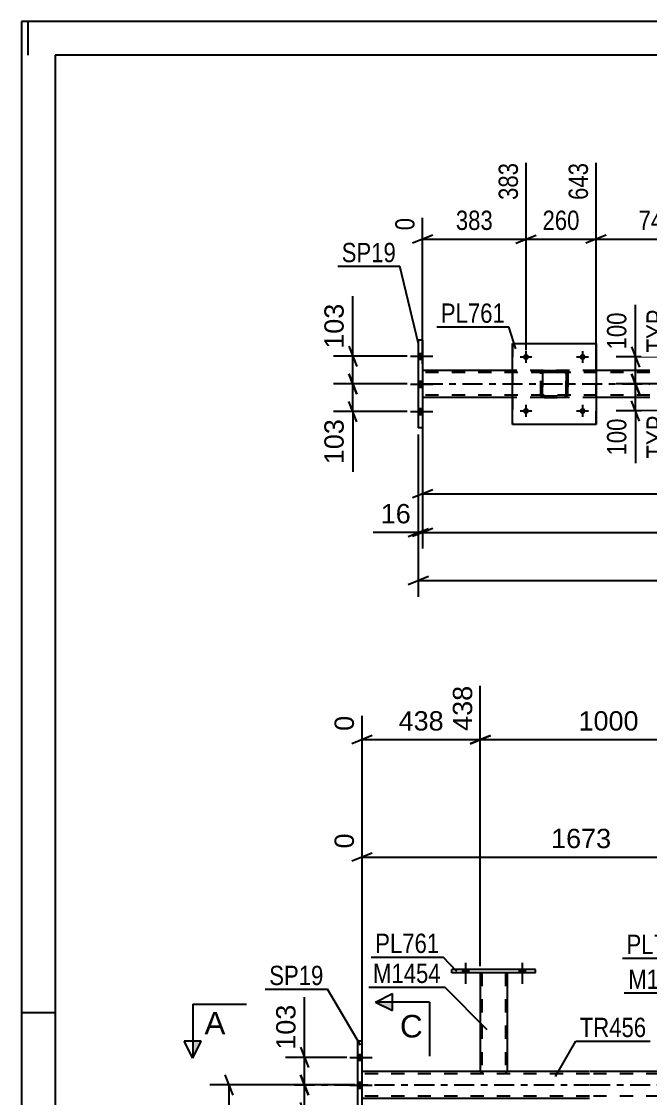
# Model space of a CAD drawing. Header units: millimetres. Extents: x 0 to 841, y 0 to 594.
# Drawn here: x 0 to 93.3, y 434.3 to 594 of the extents above; entities that cross this region are included whole.
import ezdxf

# ---------------------------------------------------------------- set-up
doc = ezdxf.new("R2010")
doc.units = ezdxf.units.MM
doc.linetypes.add('DXK_LINE_DOT2', pattern=[3.9198, 1.9599, -1.9599])
doc.linetypes.add('DXK_LINE_DOT3', pattern=[5.9187, 2.979, -0.9799, 0.9799, -0.9799])
doc.styles.add('Arial', font='ARIAL.TTF', dxfattribs={"height": 0.2})
doc.styles.add('Arial Narrow', font='ARIALN.TTF', dxfattribs={"height": 0.2})

# ---------------------------------------------------------------- blocks, each defined once
blk = doc.blocks.new('Unknown-318892572-1113')
at = {"color": 5, "linetype": 'Continuous'}
for p, q in [((841, 594), (0, 594)), ((0, 594), (0, 0)), ((1, 589), (1, 594)), ((836, 589), (5, 589)), ((5, 589), (5, 5)), ((5, 447), (0, 447))]:
    blk.add_line(p, q, dxfattribs=at)
blk = doc.blocks.new('Part-318892572-4693 - 4655')
at = {"color": 2, "linetype": 'Continuous'}
for p, q in [((49.87, 429.78), (49.87, 442.78)), ((50.51, 442.78), (49.87, 442.78)), ((50.51, 429.78), (50.51, 442.78)), ((49.87, 429.78), (50.51, 429.78))]:
    blk.add_line(p, q, dxfattribs=at)
blk = doc.blocks.new('Bolt-318892572-4871 - 4655')
at = {"linetype": 'Continuous'}
for points in [[(50.51, 439.94), (50.51, 440.82), (49.87, 440.82), (49.87, 439.94)], [(50.51, 439.94), (50.51, 440.82), (49.87, 440.82), (49.87, 439.94)], [(50.51, 439.94), (50.51, 440.82), (49.87, 440.82), (49.87, 439.94)], [(50.51, 435.82), (50.51, 436.7), (49.87, 436.7), (49.87, 435.82)], [(50.51, 435.82), (50.51, 436.7), (49.87, 436.7), (49.87, 435.82)], [(50.51, 431.74), (50.51, 432.62), (49.87, 432.62), (49.87, 431.74)], [(50.51, 431.74), (50.51, 432.62), (49.87, 432.62), (49.87, 431.74)], [(50.51, 431.74), (50.51, 432.62), (49.87, 432.62), (49.87, 431.74)]]:
    blk.add_hatch(color=1, dxfattribs=at).paths.add_polyline_path(points)
at = {"color": 1, "linetype": 'Continuous'}
for p, q in [((49.87, 440.82), (50.51, 440.82)), ((49.87, 440.82), (50.51, 440.82)), ((49.87, 440.82), (50.51, 440.82)), ((48.71, 440.38), (52.03, 440.38)), ((48.71, 440.38), (52.03, 440.38)), ((48.71, 440.38), (52.03, 440.38)), ((49.87, 439.94), (50.51, 439.94)), ((49.87, 439.94), (50.51, 439.94)), ((49.87, 439.94), (50.51, 439.94)), ((48.71, 436.26), (52.03, 436.26)), ((48.71, 436.26), (52.03, 436.26)), ((49.87, 436.7), (50.51, 436.7)), ((49.87, 436.7), (50.51, 436.7)), ((49.87, 435.82), (50.51, 435.82)), ((49.87, 435.82), (50.51, 435.82)), ((48.71, 432.18), (52.03, 432.18)), ((48.71, 432.18), (52.03, 432.18)), ((48.71, 432.18), (52.03, 432.18)), ((49.87, 432.62), (50.51, 432.62)), ((49.87, 432.62), (50.51, 432.62)), ((49.87, 432.62), (50.51, 432.62)), ((49.87, 431.74), (50.51, 431.74)), ((49.87, 431.74), (50.51, 431.74)), ((49.87, 431.74), (50.51, 431.74))]:
    blk.add_line(p, q, dxfattribs=at)
blk = doc.blocks.new('Part-318892572-5019 - 4655')
at = {"color": 2, "linetype": 'Continuous'}
for p, q in [((68.05, 452.92), (68.04, 438.28)), ((72.05, 452.92), (72.04, 438.28)), ((68.08, 438.28), (68.04, 438.28)), ((68.18, 438.28), (68.08, 438.28)), ((68.34, 438.28), (68.18, 438.28)), ((71.74, 438.28), (68.34, 438.28)), ((71.9, 438.28), (71.74, 438.28)), ((72, 438.28), (71.9, 438.28)), ((72.04, 438.28), (72, 438.28))]:
    blk.add_line(p, q, dxfattribs=at)
at = {"color": 7, "linetype": 'DXK_LINE_DOT2'}
for p, q in [((68.05, 452.92), (68.05, 452.92)), ((68.05, 452.92), (68.05, 452.92)), ((68.05, 452.92), (68.05, 452.92)), ((68.08, 452.92), (68.05, 452.92)), ((68.05, 452.92), (68.08, 452.92)), ((68.19, 452.92), (68.08, 452.92)), ((68.08, 452.92), (68.19, 452.92)), ((68.34, 452.92), (68.19, 452.92)), ((68.19, 452.92), (68.34, 452.92)), ((68.29, 452.92), (68.28, 438.28)), ((68.29, 452.92), (68.29, 452.92)), ((68.3, 452.92), (68.29, 452.92)), ((68.29, 452.92), (68.3, 452.92)), ((68.36, 452.92), (68.3, 452.92)), ((68.3, 452.92), (68.36, 452.92)), ((71.75, 452.92), (68.34, 452.92)), ((71.75, 452.92), (68.34, 452.92)), ((71.66, 452.92), (68.36, 452.92)), ((68.36, 452.92), (68.43, 452.92)), ((71.74, 452.92), (68.43, 452.92)), ((71.74, 452.92), (71.66, 452.92)), ((71.79, 452.92), (71.74, 452.92)), ((71.74, 452.92), (71.79, 452.92)), ((71.75, 452.92), (71.91, 452.92)), ((71.91, 452.92), (71.75, 452.92)), ((71.81, 452.92), (71.79, 452.92)), ((71.79, 452.92), (71.81, 452.92)), ((71.81, 452.92), (71.8, 438.28)), ((71.81, 452.92), (71.81, 452.92)), ((71.91, 452.92), (72.01, 452.92)), ((72.01, 452.92), (71.91, 452.92)), ((72.01, 452.92), (72.05, 452.92)), ((72.05, 452.92), (72.01, 452.92)), ((72.05, 452.92), (72.05, 452.92)), ((72.05, 452.92), (72.05, 452.92)), ((72.05, 452.92), (72.05, 452.92)), ((68.04, 438.28), (68.08, 438.28)), ((68.08, 438.28), (68.18, 438.28)), ((68.18, 438.28), (68.34, 438.28)), ((68.3, 438.28), (68.28, 438.28)), ((68.28, 438.28), (68.3, 438.28)), ((68.35, 438.28), (68.3, 438.28)), ((68.3, 438.28), (68.34, 438.28)), ((71.74, 438.28), (68.34, 438.28)), ((68.34, 438.28), (68.35, 438.28)), ((71.65, 438.28), (68.35, 438.28)), ((68.35, 438.28), (68.43, 438.28)), ((71.73, 438.28), (68.43, 438.28)), ((71.73, 438.28), (71.65, 438.28)), ((71.78, 438.28), (71.73, 438.28)), ((71.73, 438.28), (71.78, 438.28)), ((71.74, 438.28), (71.9, 438.28)), ((71.8, 438.28), (71.78, 438.28)), ((71.78, 438.28), (71.8, 438.28)), ((71.9, 438.28), (72, 438.28)), ((72, 438.28), (72.04, 438.28))]:
    blk.add_line(p, q, dxfattribs=at)
blk = doc.blocks.new('Part-318892572-5024 - 4655')
at = {"color": 2, "linetype": 'Continuous'}
for p, q in [((63.85, 452.92), (63.85, 453.4)), ((76.25, 453.4), (63.85, 453.4)), ((76.25, 452.92), (63.85, 452.92)), ((76.25, 452.92), (76.25, 453.4))]:
    blk.add_line(p, q, dxfattribs=at)
blk = doc.blocks.new('Part-318892572-5029 - 4655')
at = {"color": 2, "linetype": 'Continuous'}
for p, q in [((68.04, 438.28), (50.51, 438.28)), ((84.25, 438.28), (72.04, 438.28)), ((106.1, 438.28), (84.35, 438.28)), ((84.25, 434.28), (50.51, 434.28))]:
    blk.add_line(p, q, dxfattribs=at)
at = {"color": 7, "linetype": 'DXK_LINE_DOT2'}
for p, q in [((50.51, 434.28), (50.51, 438.28)), ((84.25, 437.96), (50.51, 437.96)), ((72.04, 438.28), (68.04, 438.28)), ((768.84, 437.96), (84.35, 437.96)), ((84.25, 434.6), (50.51, 434.6)), ((768.84, 434.6), (84.35, 434.6))]:
    blk.add_line(p, q, dxfattribs=at)
at = {"color": 7, "linetype": 'DXK_LINE_DOT3'}
for p, q in [((40.51, 436.28), (84.25, 436.28)), ((84.35, 436.28), (778.64, 436.28))]:
    blk.add_line(p, q, dxfattribs=at)
blk = doc.blocks.new('Bolt-318892572-5100 - 4655')
at = {"linetype": 'Continuous'}
for points in [[(65.41, 452.92), (66.29, 452.92), (66.29, 453.4), (65.41, 453.4)], [(73.81, 452.92), (74.69, 452.92), (74.69, 453.4), (73.81, 453.4)]]:
    blk.add_hatch(color=1, dxfattribs=at).paths.add_polyline_path(points)
at = {"color": 1, "linetype": 'Continuous'}
for p, q in [((65.85, 454.4), (65.85, 451.28)), ((74.25, 454.4), (74.25, 451.28)), ((65.41, 453.4), (65.41, 452.92)), ((66.29, 453.4), (66.29, 452.92)), ((73.81, 453.4), (73.81, 452.92)), ((74.69, 453.4), (74.69, 452.92))]:
    blk.add_line(p, q, dxfattribs=at)
blk = doc.blocks.new('Bolt-318892572-5129 - 4655')
at = {"linetype": 'Continuous'}
for points in [[(65.41, 452.92), (66.29, 452.92), (66.29, 453.4), (65.41, 453.4)], [(73.81, 452.92), (74.69, 452.92), (74.69, 453.4), (73.81, 453.4)]]:
    blk.add_hatch(color=1, dxfattribs=at).paths.add_polyline_path(points)
at = {"color": 1, "linetype": 'Continuous'}
for p, q in [((65.85, 454.4), (65.85, 451.28)), ((74.25, 454.4), (74.25, 451.28)), ((65.41, 453.4), (65.41, 452.92)), ((66.29, 453.4), (66.29, 452.92)), ((73.81, 453.4), (73.81, 452.92)), ((74.69, 453.4), (74.69, 452.92))]:
    blk.add_line(p, q, dxfattribs=at)
blk = doc.blocks.new('Part-318892572-6570 - 6435')
at = {"color": 2, "linetype": 'Continuous'}
for p, q in [((59.5, 546.75), (58.86, 546.75)), ((58.86, 546.75), (58.86, 533.75)), ((59.5, 546.75), (59.5, 533.75)), ((59.5, 533.75), (58.86, 533.75))]:
    blk.add_line(p, q, dxfattribs=at)
blk = doc.blocks.new('Bolt-318892572-6442 - 6435')
at = {"linetype": 'Continuous'}
for points in [[(74.39, 544.25), (74.4, 544.34), (74.43, 544.43), (74.48, 544.51), (74.54, 544.58), (74.61, 544.63), (74.7, 544.67), (74.79, 544.69), (74.88, 544.69), (74.97, 544.67), (75.05, 544.63), (75.13, 544.58), (75.19, 544.51), (75.23, 544.43), (75.26, 544.34), (75.27, 544.25), (75.26, 544.16), (75.23, 544.07), (75.19, 543.99), (75.13, 543.92), (75.05, 543.87), (74.97, 543.83), (74.88, 543.81), (74.79, 543.81), (74.7, 543.83), (74.61, 543.87), (74.54, 543.92), (74.48, 543.99), (74.43, 544.07), (74.4, 544.16)], [(82.79, 544.25), (82.8, 544.34), (82.83, 544.43), (82.88, 544.51), (82.94, 544.58), (83.01, 544.63), (83.1, 544.67), (83.19, 544.69), (83.28, 544.69), (83.37, 544.67), (83.45, 544.63), (83.53, 544.58), (83.59, 544.51), (83.63, 544.43), (83.66, 544.34), (83.67, 544.25), (83.66, 544.16), (83.63, 544.07), (83.59, 543.99), (83.53, 543.92), (83.45, 543.87), (83.37, 543.83), (83.28, 543.81), (83.19, 543.81), (83.1, 543.83), (83.01, 543.87), (82.94, 543.92), (82.88, 543.99), (82.83, 544.07), (82.8, 544.16)]]:
    blk.add_hatch(color=1, dxfattribs=at).paths.add_polyline_path(points)
at = {"color": 1, "linetype": 'Continuous'}
for p, q in [((74.83, 545.13), (74.83, 543.37)), ((83.23, 545.13), (83.23, 543.37)), ((73.95, 544.25), (75.71, 544.25)), ((82.35, 544.25), (84.11, 544.25))]:
    blk.add_line(p, q, dxfattribs=at)
blk = doc.blocks.new('Part-318892572-6510 - 6435')
at = {"color": 7, "linetype": 'DXK_LINE_DOT2'}
for p, q in [((77.03, 541.77), (77.06, 541.95)), ((77.07, 541.95), (77.03, 541.77)), ((77.03, 538.73), (77.03, 541.77)), ((77.03, 541.77), (77.03, 541.77)), ((77.03, 538.73), (77.03, 541.77)), ((77.27, 541.77), (77.29, 541.86)), ((77.29, 541.86), (77.27, 541.77)), ((77.27, 538.73), (77.27, 541.77)), ((77.27, 541.77), (77.27, 541.77)), ((77.27, 541.77), (77.27, 538.73)), ((77.29, 541.86), (77.34, 541.94)), ((77.34, 541.94), (77.29, 541.86)), ((77.32, 542.21), (77.51, 542.25)), ((77.51, 542.25), (77.33, 542.21)), ((77.34, 541.94), (77.42, 541.99)), ((77.42, 541.99), (77.34, 541.94)), ((77.42, 541.99), (77.51, 542.01)), ((77.51, 542.01), (77.42, 541.99)), ((77.51, 542.25), (80.55, 542.25)), ((77.51, 542.25), (77.51, 542.25)), ((77.51, 542.25), (80.55, 542.25)), ((77.51, 542.01), (80.55, 542.01)), ((77.51, 542.01), (77.51, 542.01)), ((80.55, 542.01), (77.51, 542.01)), ((80.55, 542.25), (80.55, 542.25)), ((80.55, 542.25), (80.73, 542.21)), ((80.74, 542.21), (80.55, 542.25)), ((80.55, 542.01), (80.55, 542.01)), ((80.55, 542.01), (80.64, 541.99)), ((80.64, 541.99), (80.55, 542.01)), ((80.64, 541.99), (80.64, 541.99)), ((80.64, 541.99), (80.72, 541.94)), ((80.72, 541.94), (80.64, 541.99)), ((80.72, 541.94), (80.77, 541.86)), ((80.77, 541.86), (80.72, 541.94)), ((80.77, 541.86), (80.79, 541.77)), ((80.79, 541.77), (80.77, 541.86)), ((80.79, 538.73), (80.79, 541.77)), ((80.79, 541.77), (80.79, 541.77)), ((80.79, 541.77), (80.79, 538.73)), ((80.99, 541.95), (81.03, 541.77)), ((81.03, 541.77), (81, 541.95)), ((81.03, 538.73), (81.03, 541.77)), ((81.03, 541.77), (81.03, 541.77)), ((81.03, 541.77), (81.03, 538.73)), ((77.03, 538.73), (77.03, 538.73)), ((77.06, 538.55), (77.03, 538.73)), ((77.03, 538.73), (77.07, 538.55)), ((77.27, 538.73), (77.27, 538.73)), ((77.29, 538.64), (77.27, 538.73)), ((77.27, 538.73), (77.29, 538.64)), ((77.34, 538.56), (77.29, 538.64)), ((77.29, 538.64), (77.34, 538.56)), ((77.32, 538.29), (77.33, 538.29)), ((77.51, 538.25), (77.32, 538.29)), ((77.33, 538.29), (77.51, 538.25)), ((77.42, 538.51), (77.34, 538.56)), ((77.34, 538.56), (77.42, 538.51)), ((77.51, 538.49), (77.42, 538.51)), ((77.42, 538.51), (77.51, 538.49)), ((77.51, 538.49), (80.55, 538.49)), ((77.51, 538.49), (77.51, 538.49)), ((77.51, 538.49), (80.55, 538.49)), ((77.51, 538.25), (80.55, 538.25)), ((77.51, 538.25), (77.51, 538.25)), ((77.51, 538.25), (80.55, 538.25)), ((80.64, 538.51), (80.55, 538.49)), ((80.55, 538.49), (80.64, 538.51)), ((80.55, 538.49), (80.55, 538.49)), ((80.73, 538.29), (80.55, 538.25)), ((80.55, 538.25), (80.74, 538.29)), ((80.55, 538.25), (80.55, 538.25)), ((80.72, 538.56), (80.64, 538.51)), ((80.64, 538.51), (80.72, 538.56)), ((80.77, 538.64), (80.72, 538.56)), ((80.72, 538.56), (80.77, 538.64)), ((80.79, 538.73), (80.77, 538.64)), ((80.77, 538.64), (80.79, 538.73)), ((80.79, 538.73), (80.79, 538.73)), ((81.03, 538.73), (80.99, 538.55)), ((81, 538.55), (81.03, 538.73)), ((81.03, 538.73), (81.03, 538.73))]:
    blk.add_line(p, q, dxfattribs=at)
at = {"color": 7, "linetype": 'DXK_LINE_DOT3'}
blk.add_line((79.04, 540.25), (79.02, 540.25), dxfattribs=at)
at = {"color": 7, "linetype": 'DXK_LINE_DOT2'}
for centre, start, end in [((77.51, 541.77), 112.5, 157.5), ((77.51, 541.77), 112.5, 157.5), ((80.55, 541.77), 22.5, 67.5), ((80.55, 541.77), 22.5, 67.5), ((77.51, 538.73), 202.5, 247.5), ((77.51, 538.73), 202.5, 247.5), ((80.55, 538.73), 292.5, 337.5), ((80.55, 538.73), 292.5, 337.5)]:
    blk.add_arc(centre, 0.48, start, end, dxfattribs=at)
blk = doc.blocks.new('Bolt-318892572-6516 - 6435')
at = {"linetype": 'Continuous'}
for points in [[(58.86, 544.79), (58.86, 543.91), (59.5, 543.91), (59.5, 544.79)], [(58.86, 544.79), (58.86, 543.91), (59.5, 543.91), (59.5, 544.79)], [(58.86, 544.79), (58.86, 543.91), (59.5, 543.91), (59.5, 544.79)], [(58.86, 540.67), (58.86, 539.79), (59.5, 539.79), (59.5, 540.67)], [(58.86, 540.67), (58.86, 539.79), (59.5, 539.79), (59.5, 540.67)], [(58.86, 536.59), (58.86, 535.71), (59.5, 535.71), (59.5, 536.59)], [(58.86, 536.59), (58.86, 535.71), (59.5, 535.71), (59.5, 536.59)], [(58.86, 536.59), (58.86, 535.71), (59.5, 535.71), (59.5, 536.59)]]:
    blk.add_hatch(color=1, dxfattribs=at).paths.add_polyline_path(points)
at = {"color": 1, "linetype": 'Continuous'}
for p, q in [((58.86, 544.79), (59.5, 544.79)), ((58.86, 544.79), (59.5, 544.79)), ((58.86, 544.79), (59.5, 544.79)), ((57.7, 544.35), (61.02, 544.35)), ((57.7, 544.35), (61.02, 544.35)), ((57.7, 544.35), (61.02, 544.35)), ((58.86, 543.91), (59.5, 543.91)), ((58.86, 543.91), (59.5, 543.91)), ((58.86, 543.91), (59.5, 543.91)), ((57.7, 540.23), (61.02, 540.23)), ((57.7, 540.23), (61.02, 540.23)), ((58.86, 540.67), (59.5, 540.67)), ((58.86, 540.67), (59.5, 540.67)), ((58.86, 539.79), (59.5, 539.79)), ((58.86, 539.79), (59.5, 539.79)), ((57.7, 536.15), (61.02, 536.15)), ((57.7, 536.15), (61.02, 536.15)), ((57.7, 536.15), (61.02, 536.15)), ((58.86, 536.59), (59.5, 536.59)), ((58.86, 536.59), (59.5, 536.59)), ((58.86, 536.59), (59.5, 536.59)), ((58.86, 535.71), (59.5, 535.71)), ((58.86, 535.71), (59.5, 535.71)), ((58.86, 535.71), (59.5, 535.71))]:
    blk.add_line(p, q, dxfattribs=at)
blk = doc.blocks.new('Bolt-318892572-6454 - 6435')
at = {"linetype": 'Continuous'}
for points in [[(74.39, 536.25), (74.4, 536.34), (74.43, 536.43), (74.48, 536.51), (74.54, 536.58), (74.61, 536.63), (74.7, 536.67), (74.79, 536.69), (74.88, 536.69), (74.97, 536.67), (75.05, 536.63), (75.13, 536.58), (75.19, 536.51), (75.23, 536.43), (75.26, 536.34), (75.27, 536.25), (75.26, 536.16), (75.23, 536.07), (75.19, 535.99), (75.13, 535.92), (75.05, 535.87), (74.97, 535.83), (74.88, 535.81), (74.79, 535.81), (74.7, 535.83), (74.61, 535.87), (74.54, 535.92), (74.48, 535.99), (74.43, 536.07), (74.4, 536.16)], [(82.79, 536.25), (82.8, 536.34), (82.83, 536.43), (82.88, 536.51), (82.94, 536.58), (83.01, 536.63), (83.1, 536.67), (83.19, 536.69), (83.28, 536.69), (83.37, 536.67), (83.45, 536.63), (83.53, 536.58), (83.59, 536.51), (83.63, 536.43), (83.66, 536.34), (83.67, 536.25), (83.66, 536.16), (83.63, 536.07), (83.59, 535.99), (83.53, 535.92), (83.45, 535.87), (83.37, 535.83), (83.28, 535.81), (83.19, 535.81), (83.1, 535.83), (83.01, 535.87), (82.94, 535.92), (82.88, 535.99), (82.83, 536.07), (82.8, 536.16)]]:
    blk.add_hatch(color=1, dxfattribs=at).paths.add_polyline_path(points)
at = {"color": 1, "linetype": 'Continuous'}
for p, q in [((74.83, 537.13), (74.83, 535.37)), ((83.23, 537.13), (83.23, 535.37)), ((73.95, 536.25), (75.71, 536.25)), ((82.35, 536.25), (84.11, 536.25))]:
    blk.add_line(p, q, dxfattribs=at)
blk = doc.blocks.new('Part-318892572-6492 - 6435')
at = {"color": 2, "linetype": 'Continuous'}
for p, q in [((72.83, 542.25), (59.5, 542.25)), ((93.23, 542.25), (85.23, 542.25)), ((72.83, 538.25), (59.5, 538.25)), ((93.23, 538.25), (85.23, 538.25))]:
    blk.add_line(p, q, dxfattribs=at)
at = {"color": 7, "linetype": 'DXK_LINE_DOT2'}
for p, q in [((59.5, 542.25), (59.5, 538.25)), ((93.23, 541.93), (59.5, 541.93)), ((85.23, 542.25), (72.83, 542.25)), ((93.23, 538.57), (59.5, 538.57)), ((85.23, 538.25), (72.83, 538.25))]:
    blk.add_line(p, q, dxfattribs=at)
at = {"color": 7, "linetype": 'DXK_LINE_DOT3'}
blk.add_line((59.5, 540.25), (93.23, 540.25), dxfattribs=at)
blk = doc.blocks.new('Part-318892572-6497 - 6435')
at = {"color": 2, "linetype": 'Continuous'}
for p, q in [((72.83, 534.25), (72.83, 546.25)), ((72.83, 546.25), (72.83, 546.25)), ((72.83, 546.25), (85.23, 546.25)), ((85.23, 546.25), (85.23, 534.25)), ((72.83, 534.25), (72.83, 534.25)), ((85.23, 534.25), (72.83, 534.25))]:
    blk.add_line(p, q, dxfattribs=at)
at = {"color": 7, "linetype": 'DXK_LINE_DOT2'}
for p, q in [((72.83, 546.25), (72.83, 534.25)), ((72.83, 546.25), (72.83, 546.25)), ((85.23, 534.25), (85.23, 546.25)), ((72.83, 534.25), (72.83, 534.25))]:
    blk.add_line(p, q, dxfattribs=at)
blk = doc.blocks.new('StraightDimension-318892572-6076 - 4655')
at = {"color": 7, "linetype": 'Continuous'}
for p, q in [((31.4, 434.78), (30.2, 437.78)), ((49.51, 436.28), (27.95, 436.28)), ((30.8, 310.42), (30.8, 436.28)), ((30.2, 311.92), (31.4, 308.92)), ((92.51, 310.42), (27.95, 310.42))]:
    blk.add_line(p, q, dxfattribs=at)
at = {"color": 0}
blk.add_wipeout([(30.05, 378.4), (25.85, 378.4), (25.85, 368.31), (30.05, 368.31)], dxfattribs=at)
at = {"color": 3, "style": 'Arial'}
blk.add_text('3147', height=2.865, rotation=90.0002, dxfattribs=at).set_placement((29.45, 368.91))
blk = doc.blocks.new('StraightDimension-318892572-5683 - 4655')
at = {"color": 7, "linetype": 'Continuous'}
for p, q in [((41.39, 441.88), (42.59, 438.88)), ((48.28, 440.38), (39.14, 440.38)), ((41.99, 436.28), (41.99, 440.38)), ((42.59, 434.78), (41.39, 437.78)), ((48.87, 436.28), (39.14, 436.28))]:
    blk.add_line(p, q, dxfattribs=at)
at = {"color": 0}
blk.add_wipeout([(41.24, 448.78), (37.04, 448.78), (37.04, 440.91), (41.24, 440.91)], dxfattribs=at)
at = {"color": 7, "linetype": 'Continuous'}
blk.add_line((41.99, 440.38), (41.99, 449.3), dxfattribs=at)
blk.add_line((41.99, 440.38), (41.99, 449.3), dxfattribs=at)
at = {"color": 3, "style": 'Arial'}
blk.add_text('103', height=2.865, rotation=90.0002, dxfattribs=at).set_placement((40.64, 441.51))
blk = doc.blocks.new('StraightDimension-318892572-5236 - 4655')
at = {"color": 7, "linetype": 'Continuous'}
for p, q in [((115.49, 435.28), (115.49, 480.25)), ((50.51, 439.28), (50.51, 473.58)), ((52.01, 470.66), (49.01, 469.46)), ((50.51, 470.06), (115.49, 470.06)), ((113.99, 469.46), (116.99, 470.66))]:
    blk.add_line(p, q, dxfattribs=at)
at = {"color": 0, "linetype": 'Continuous'}
for points in [[(114.89, 480.85), (110.69, 480.85), (110.69, 470.76), (114.89, 470.76)], [(49.91, 474.18), (45.71, 474.18), (45.71, 470.76), (49.91, 470.76)]]:
    blk.add_wipeout(points, dxfattribs=at)
at = {"color": 0}
blk.add_wipeout([(88.05, 470.81), (88.05, 475.01), (77.96, 475.01), (77.96, 470.81)], dxfattribs=at)
at = {"color": 3, "linetype": 'Continuous', "style": 'Arial'}
for s, height, p in [('1673', 2.865, (114.29, 471.36)), ('0', 2.87, (49.31, 471.36))]:
    blk.add_text(s, height=height, rotation=90.0002, dxfattribs=at).set_placement(p)
at = {"color": 3, "style": 'Arial'}
blk.add_text('1673', height=2.865, dxfattribs=at).set_placement((78.56, 471.41))
blk = doc.blocks.new('StraightDimension-318892572-5501 - 4655')
at = {"color": 7, "linetype": 'Continuous'}
for p, q in [((106.11, 453.91), (106.11, 497.7)), ((68.05, 453.92), (68.05, 495.48)), ((69.55, 488.1), (66.55, 486.9)), ((68.05, 487.5), (106.11, 487.5)), ((104.61, 486.9), (107.61, 488.1))]:
    blk.add_line(p, q, dxfattribs=at)
at = {"color": 0, "linetype": 'Continuous'}
blk.add_wipeout([(105.51, 498.3), (101.31, 498.3), (101.31, 488.2), (105.51, 488.2)], dxfattribs=at)
at = {"color": 0}
blk.add_wipeout([(92.12, 488.25), (92.12, 492.45), (82.03, 492.45), (82.03, 488.25)], dxfattribs=at)
at = {"color": 3, "linetype": 'Continuous', "style": 'Arial'}
blk.add_text('1438', height=2.865, rotation=90.0002, dxfattribs=at).set_placement((104.91, 488.8))
at = {"color": 3, "style": 'Arial'}
blk.add_text('1000', height=2.865, dxfattribs=at).set_placement((82.63, 488.85))
blk = doc.blocks.new('StraightDimension-318892572-5651 - 4655')
at = {"color": 7, "linetype": 'Continuous'}
for p, q in [((68.05, 453.92), (68.05, 495.48)), ((50.51, 439.28), (50.51, 491.03)), ((52.01, 488.1), (49.01, 486.9)), ((50.51, 487.5), (68.05, 487.5)), ((66.55, 486.9), (69.55, 488.1))]:
    blk.add_line(p, q, dxfattribs=at)
at = {"color": 0}
blk.add_wipeout([(63.21, 488.25), (63.21, 492.45), (55.34, 492.45), (55.34, 488.25)], dxfattribs=at)
at = {"color": 0, "linetype": 'Continuous'}
blk.add_wipeout([(49.91, 491.63), (45.71, 491.63), (45.71, 488.2), (49.91, 488.2)], dxfattribs=at)
at = {"color": 3, "linetype": 'Continuous', "style": 'Arial'}
blk.add_text('0', height=2.87, rotation=90.0002, dxfattribs=at).set_placement((49.31, 488.8))
at = {"color": 0, "linetype": 'Continuous'}
blk.add_wipeout([(67.45, 496.08), (63.25, 496.08), (63.25, 488.2), (67.45, 488.2)], dxfattribs=at)
at = {"color": 3, "linetype": 'Continuous', "style": 'Arial'}
blk.add_text('438', height=2.865, rotation=90.0002, dxfattribs=at).set_placement((66.85, 488.8))
at = {"color": 3, "style": 'Arial'}
blk.add_text('438', height=2.865, dxfattribs=at).set_placement((55.94, 488.85))
blk = doc.blocks.new('StraightDimension-318892572-5675 - 4655')
at = {"color": 7, "linetype": 'Continuous'}
for p, q in [((41.39, 437.78), (42.59, 434.78)), ((48.87, 436.28), (39.14, 436.28)), ((41.99, 432.18), (41.99, 436.28)), ((42.59, 430.68), (41.39, 433.68)), ((48.25, 432.18), (39.14, 432.18))]:
    blk.add_line(p, q, dxfattribs=at)
at = {"color": 0}
blk.add_wipeout([(41.24, 431.66), (37.04, 431.66), (37.04, 423.79), (41.24, 423.79)], dxfattribs=at)
at = {"color": 7, "linetype": 'Continuous'}
blk.add_line((41.99, 432.18), (41.99, 423.26), dxfattribs=at)
blk.add_line((41.99, 432.18), (41.99, 423.26), dxfattribs=at)
at = {"color": 3, "style": 'Arial'}
blk.add_text('103', height=2.865, rotation=90.0002, dxfattribs=at).set_placement((40.64, 424.39))
blk = doc.blocks.new('StraightDimension-318892572-12595 - 6435')
at = {"color": 7, "linetype": 'Continuous'}
for p, q in [((74.84, 545.25), (74.84, 573.02)), ((59.5, 543.25), (59.5, 564.87)), ((61, 562.34), (58, 561.14)), ((73.34, 561.14), (76.34, 562.34)), ((59.5, 561.74), (74.84, 561.74))]:
    blk.add_line(p, q, dxfattribs=at)
at = {"color": 0, "linetype": 'Continuous'}
blk.add_wipeout([(58.9, 565.47), (54.7, 565.47), (54.7, 562.44), (58.9, 562.44)], dxfattribs=at)
at = {"color": 0}
blk.add_wipeout([(70.51, 562.49), (70.51, 566.69), (63.83, 566.69), (63.83, 562.49)], dxfattribs=at)
at = {"color": 3, "style": 'Arial Narrow'}
blk.add_text('383', height=2.863, dxfattribs=at).set_placement((64.43, 563.09))
at = {"color": 3, "linetype": 'Continuous', "style": 'Arial Narrow'}
blk.add_text('0', height=2.86, rotation=90.0002, dxfattribs=at).set_placement((58.3, 563.04))
at = {"color": 0, "linetype": 'Continuous'}
blk.add_wipeout([(74.24, 573.62), (70.04, 573.62), (70.04, 566.94), (74.24, 566.94)], dxfattribs=at)
at = {"color": 3, "linetype": 'Continuous', "style": 'Arial Narrow'}
blk.add_text('383', height=2.863, rotation=90.0002, dxfattribs=at).set_placement((73.64, 567.54))
blk = doc.blocks.new('StraightDimension-318892572-6846 - 6435')
at = {"color": 7, "linetype": 'Continuous'}
for p, q in [((48.54, 541.75), (49.74, 538.75)), ((57.22, 540.25), (46.29, 540.25)), ((49.14, 536.15), (49.14, 540.25)), ((49.74, 534.65), (48.54, 537.65)), ((57.22, 536.15), (46.29, 536.15))]:
    blk.add_line(p, q, dxfattribs=at)
at = {"color": 0}
blk.add_wipeout([(48.39, 535.62), (44.19, 535.62), (44.19, 527.75), (48.39, 527.75)], dxfattribs=at)
at = {"color": 7, "linetype": 'Continuous'}
blk.add_line((49.14, 536.15), (49.14, 527.23), dxfattribs=at)
blk.add_line((49.14, 536.15), (49.14, 527.23), dxfattribs=at)
at = {"color": 3, "style": 'Arial'}
blk.add_text('103', height=2.865, rotation=90.0002, dxfattribs=at).set_placement((47.79, 528.35))
blk = doc.blocks.new('StraightDimension-318892572-6740 - 6435')
at = {"color": 7, "linetype": 'Continuous'}
for p, q in [((58.86, 532.75), (58.86, 508.68)), ((60.36, 511.68), (57.36, 510.48)), ((58.86, 511.08), (768.9, 511.08))]:
    blk.add_line(p, q, dxfattribs=at)
blk = doc.blocks.new('StraightDimension-318892572-6751 - 6435')
at = {"color": 7, "linetype": 'Continuous'}
for p, q in [((90.47, 545.75), (91.67, 542.75)), ((102.33, 544.25), (88.22, 544.25)), ((91.07, 540.25), (91.07, 544.25)), ((91.67, 538.75), (90.47, 541.75)), ((102.33, 540.25), (88.22, 540.25))]:
    blk.add_line(p, q, dxfattribs=at)
at = {"color": 0}
blk.add_wipeout([(90.32, 551.46), (86.12, 551.46), (86.12, 544.77), (90.32, 544.77)], dxfattribs=at)
at = {"color": 0, "linetype": 'Continuous'}
blk.add_wipeout([(96.17, 551.91), (91.97, 551.91), (91.97, 544.32), (96.17, 544.32)], dxfattribs=at)
at = {"color": 7, "linetype": 'Continuous'}
blk.add_line((91.07, 544.25), (91.07, 551.98), dxfattribs=at)
blk.add_line((91.07, 544.25), (91.07, 551.98), dxfattribs=at)
at = {"color": 3, "linetype": 'Continuous', "style": 'Arial Narrow'}
blk.add_text('TYP', height=2.863, rotation=90.0002, dxfattribs=at).set_placement((95.57, 544.92))
at = {"color": 3, "style": 'Arial Narrow'}
blk.add_text('100', height=2.863, rotation=90.0002, dxfattribs=at).set_placement((89.72, 545.37))
blk = doc.blocks.new('StraightDimension-318892572-6771 - 6435')
at = {"color": 7, "linetype": 'Continuous'}
for p, q in [((90.47, 541.75), (91.67, 538.75)), ((102.33, 540.25), (88.22, 540.25)), ((91.07, 536.25), (91.07, 540.25)), ((91.67, 534.75), (90.47, 537.75)), ((102.33, 536.25), (88.22, 536.25))]:
    blk.add_line(p, q, dxfattribs=at)
at = {"color": 0}
blk.add_wipeout([(90.32, 535.72), (86.12, 535.72), (86.12, 529.04), (90.32, 529.04)], dxfattribs=at)
at = {"color": 0, "linetype": 'Continuous'}
blk.add_wipeout([(96.17, 536.18), (91.97, 536.18), (91.97, 528.59), (96.17, 528.59)], dxfattribs=at)
at = {"color": 7, "linetype": 'Continuous'}
blk.add_line((91.07, 536.25), (91.07, 528.52), dxfattribs=at)
blk.add_line((91.07, 536.25), (91.07, 528.52), dxfattribs=at)
at = {"color": 3, "linetype": 'Continuous', "style": 'Arial Narrow'}
blk.add_text('TYP', height=2.863, rotation=90.0002, dxfattribs=at).set_placement((95.57, 529.19))
at = {"color": 3, "style": 'Arial Narrow'}
blk.add_text('100', height=2.863, rotation=90.0002, dxfattribs=at).set_placement((89.72, 529.64))
blk = doc.blocks.new('StraightDimension-318892572-6836 - 6435')
at = {"color": 7, "linetype": 'Continuous'}
for p, q in [((48.54, 545.85), (49.74, 542.85)), ((57.22, 544.35), (46.29, 544.35)), ((49.14, 540.25), (49.14, 544.35)), ((49.74, 538.75), (48.54, 541.75)), ((57.22, 540.25), (46.29, 540.25))]:
    blk.add_line(p, q, dxfattribs=at)
at = {"color": 0}
blk.add_wipeout([(48.39, 552.75), (44.19, 552.75), (44.19, 544.87), (48.39, 544.87)], dxfattribs=at)
at = {"color": 7, "linetype": 'Continuous'}
blk.add_line((49.14, 544.35), (49.14, 553.27), dxfattribs=at)
blk.add_line((49.14, 544.35), (49.14, 553.27), dxfattribs=at)
at = {"color": 3, "style": 'Arial'}
blk.add_text('103', height=2.865, rotation=90.0002, dxfattribs=at).set_placement((47.79, 545.47))
blk = doc.blocks.new('StraightDimension-318892572-6867 - 6435')
at = {"color": 7, "linetype": 'Continuous'}
for p, q in [((59.5, 532.75), (59.5, 515.83)), ((61, 518.83), (58, 517.63)), ((59.5, 518.23), (768.26, 518.23))]:
    blk.add_line(p, q, dxfattribs=at)
blk = doc.blocks.new('StraightDimension-318892572-6877 - 6435')
at = {"color": 7, "linetype": 'Continuous'}
for p, q in [((58.86, 532.75), (58.86, 515.83)), ((59.5, 532.75), (59.5, 515.83)), ((57.36, 517.63), (60.36, 518.83)), ((61, 518.83), (58, 517.63)), ((58.86, 518.23), (59.5, 518.23))]:
    blk.add_line(p, q, dxfattribs=at)
at = {"color": 0}
blk.add_wipeout([(58.33, 518.98), (58.33, 523.18), (52.69, 523.18), (52.69, 518.98)], dxfattribs=at)
at = {"color": 7, "linetype": 'Continuous'}
blk.add_line((58.86, 518.23), (52.16, 518.23), dxfattribs=at)
blk.add_line((58.86, 518.23), (52.16, 518.23), dxfattribs=at)
at = {"color": 3, "style": 'Arial'}
blk.add_text('16', height=2.865, dxfattribs=at).set_placement((53.29, 519.58))
blk = doc.blocks.new('StraightDimension-318892572-7521 - 6435')
at = {"color": 7, "linetype": 'Continuous'}
for p, q in [((59.5, 537.25), (59.5, 521.56)), ((61, 524.56), (58, 523.36)), ((59.5, 523.96), (713.1, 523.96))]:
    blk.add_line(p, q, dxfattribs=at)
blk = doc.blocks.new('StraightDimension-318892572-12593 - 6435')
at = {"color": 7, "linetype": 'Continuous'}
for p, q in [((85.23, 543.25), (85.23, 573.02)), ((103.33, 545.25), (103.33, 570.35)), ((86.73, 562.34), (83.73, 561.14)), ((101.83, 561.14), (104.83, 562.34)), ((85.23, 561.74), (103.33, 561.74))]:
    blk.add_line(p, q, dxfattribs=at)
at = {"color": 0, "linetype": 'Continuous'}
blk.add_wipeout([(102.73, 570.95), (98.53, 570.95), (98.53, 562.44), (102.73, 562.44)], dxfattribs=at)
at = {"color": 0}
blk.add_wipeout([(97.62, 562.49), (97.62, 566.69), (90.94, 566.69), (90.94, 562.49)], dxfattribs=at)
at = {"color": 3, "linetype": 'Continuous', "style": 'Arial Narrow'}
blk.add_text('1384', height=2.863, rotation=90.0002, dxfattribs=at).set_placement((102.13, 563.04))
at = {"color": 3, "style": 'Arial Narrow'}
blk.add_text('740', height=2.863, dxfattribs=at).set_placement((91.54, 563.09))
blk = doc.blocks.new('StraightDimension-318892572-12594 - 6435')
at = {"color": 7, "linetype": 'Continuous'}
for p, q in [((74.84, 545.25), (74.84, 573.02)), ((85.23, 543.25), (85.23, 573.02)), ((73.34, 561.14), (76.34, 562.34)), ((86.73, 562.34), (83.73, 561.14)), ((74.84, 561.74), (85.23, 561.74))]:
    blk.add_line(p, q, dxfattribs=at)
at = {"color": 0}
blk.add_wipeout([(83.38, 562.49), (83.38, 566.69), (76.69, 566.69), (76.69, 562.49)], dxfattribs=at)
at = {"color": 3, "style": 'Arial Narrow'}
blk.add_text('260', height=2.863, dxfattribs=at).set_placement((77.29, 563.09))
at = {"color": 0, "linetype": 'Continuous'}
blk.add_wipeout([(84.63, 573.62), (80.43, 573.62), (80.43, 566.94), (84.63, 566.94)], dxfattribs=at)
at = {"color": 3, "linetype": 'Continuous', "style": 'Arial Narrow'}
blk.add_text('643', height=2.863, rotation=90.0002, dxfattribs=at).set_placement((84.03, 567.54))
blk = doc.blocks.new('Mark-318892572-4689 - 4655')
at = {"color": 0}
blk.add_wipeout([(44.79, 451.1), (44.79, 454.1), (36.75, 454.1), (36.75, 451.1)], dxfattribs=at)
blk.add_wipeout([(44.79, 451.1), (44.79, 454.1), (36.75, 454.1), (36.75, 451.1)], dxfattribs=at)
at = {"color": 30, "linetype": 'Continuous'}
for p in [(36.15, 450.5), (50.29, 442.18)]:
    blk.add_line(p, (45.39, 450.5), dxfattribs=at)
at = {"color": 3, "style": 'Arial Narrow'}
blk.add_text('SP19', height=2.863, dxfattribs=at).set_placement((36.75, 451.1))
blk = doc.blocks.new('Mark-318892572-4929 - 4655')
at = {"color": 0}
blk.add_wipeout([(100.06, 450.54), (100.06, 453.54), (90.01, 453.54), (90.01, 450.54)], dxfattribs=at)
blk.add_wipeout([(100.06, 450.54), (100.06, 453.54), (90.01, 453.54), (90.01, 450.54)], dxfattribs=at)
at = {"color": 30, "linetype": 'Continuous'}
for p in [(89.41, 449.94), (108.05, 442.05)]:
    blk.add_line(p, (100.66, 449.94), dxfattribs=at)
at = {"color": 3, "style": 'Arial Narrow'}
blk.add_text('M1454', height=2.863, dxfattribs=at).set_placement((90.01, 450.54))
blk = doc.blocks.new('Mark-318892572-4964 - 4655')
at = {"color": 0}
blk.add_wipeout([(99.26, 455.71), (99.26, 458.71), (89.75, 458.71), (89.75, 455.71)], dxfattribs=at)
blk.add_wipeout([(99.26, 455.71), (99.26, 458.71), (89.75, 458.71), (89.75, 455.71)], dxfattribs=at)
at = {"color": 30, "linetype": 'Continuous'}
for p in [(89.15, 455.11), (102.47, 453.08)]:
    blk.add_line(p, (99.86, 455.11), dxfattribs=at)
at = {"color": 3, "style": 'Arial Narrow'}
blk.add_text('PL761', height=2.863, dxfattribs=at).set_placement((89.75, 455.71))
blk = doc.blocks.new('Mark-318892572-5015 - 4655')
at = {"color": 0}
blk.add_wipeout([(62.19, 451.41), (62.19, 454.41), (52.14, 454.41), (52.14, 451.41)], dxfattribs=at)
blk.add_wipeout([(62.19, 451.41), (62.19, 454.41), (52.14, 454.41), (52.14, 451.41)], dxfattribs=at)
at = {"color": 30, "linetype": 'Continuous'}
for p in [(51.54, 450.81), (69.06, 444.47)]:
    blk.add_line(p, (62.79, 450.81), dxfattribs=at)
at = {"color": 3, "style": 'Arial Narrow'}
blk.add_text('M1454', height=2.863, dxfattribs=at).set_placement((52.14, 451.41))
blk = doc.blocks.new('Mark-318892572-5020 - 4655')
at = {"color": 0}
blk.add_wipeout([(61.97, 455.86), (61.97, 458.86), (52.47, 458.86), (52.47, 455.86)], dxfattribs=at)
blk.add_wipeout([(61.97, 455.86), (61.97, 458.86), (52.47, 458.86), (52.47, 455.86)], dxfattribs=at)
at = {"color": 30, "linetype": 'Continuous'}
for p in [(51.87, 455.26), (64.56, 453.09)]:
    blk.add_line(p, (62.57, 455.26), dxfattribs=at)
at = {"color": 3, "style": 'Arial Narrow'}
blk.add_text('PL761', height=2.863, dxfattribs=at).set_placement((52.47, 455.86))
blk = doc.blocks.new('Mark-318892572-5025 - 4655')
at = {"color": 0}
blk.add_wipeout([(92.67, 443.39), (92.67, 446.39), (82.81, 446.39), (82.81, 443.39)], dxfattribs=at)
blk.add_wipeout([(92.67, 443.39), (92.67, 446.39), (82.81, 446.39), (82.81, 443.39)], dxfattribs=at)
at = {"color": 30, "linetype": 'Continuous'}
for p, q in [((79.19, 437.56), (82.21, 442.79)), ((82.21, 442.79), (93.27, 442.79))]:
    blk.add_line(p, q, dxfattribs=at)
at = {"color": 3, "style": 'Arial Narrow'}
blk.add_text('TR456', height=2.863, dxfattribs=at).set_placement((82.81, 443.39))
blk = doc.blocks.new('SectionMark-318892572-6345 - 4655')
at = {"linetype": 'Continuous'}
blk.add_hatch(color=6, dxfattribs=at).paths.add_polyline_path([(25.39, 442.78), (26.64, 442.78), (25.39, 440.28)])
at = {"color": 6, "linetype": 'Continuous'}
for p, q in [((25.39, 448.28), (33.39, 448.28)), ((25.39, 448.28), (25.39, 440.28)), ((25.39, 440.28), (24.14, 442.78)), ((26.64, 442.78), (24.14, 442.78)), ((25.39, 440.28), (26.64, 442.78))]:
    blk.add_line(p, q, dxfattribs=at)
at = {"color": 0, "linetype": 'Continuous'}
blk.add_wipeout([(30.25, 443.78), (30.25, 447.28), (27.14, 447.28), (27.14, 443.78)], dxfattribs=at)
at = {"color": 3, "linetype": 'Continuous', "style": 'Arial'}
blk.add_text('A', height=3.34, dxfattribs=at).set_placement((27.14, 443.78))
blk = doc.blocks.new('SectionMark-318892572-6351 - 4655')
at = {"linetype": 'Continuous'}
for points in [[(55.01, 448.58), (55.01, 447.33), (52.51, 448.58)], [(55.01, 426.13), (55.01, 424.88), (52.51, 424.88)]]:
    blk.add_hatch(color=6, dxfattribs=at).paths.add_polyline_path(points)
at = {"color": 6, "linetype": 'Continuous'}
for p, q in [((52.51, 448.58), (55.01, 449.83)), ((55.01, 447.33), (55.01, 449.83)), ((60.51, 448.58), (52.51, 448.58)), ((52.51, 448.58), (55.01, 447.33)), ((60.51, 448.58), (60.51, 440.58)), ((60.51, 424.88), (60.51, 432.88)), ((52.51, 424.88), (55.01, 426.13)), ((60.51, 424.88), (52.51, 424.88)), ((55.01, 423.63), (52.51, 424.88)), ((55.01, 426.13), (55.01, 423.63))]:
    blk.add_line(p, q, dxfattribs=at)
at = {"color": 0, "linetype": 'Continuous'}
for points in [[(59.51, 443.33), (59.51, 446.83), (56.14, 446.83), (56.14, 443.33)], [(59.51, 426.63), (59.51, 430.13), (56.14, 430.13), (56.14, 426.63)]]:
    blk.add_wipeout(points, dxfattribs=at)
at = {"color": 3, "linetype": 'Continuous', "style": 'Arial'}
for p in [(56.14, 443.33), (56.14, 426.63)]:
    blk.add_text('C', height=3.34, dxfattribs=at).set_placement(p)
blk = doc.blocks.new('Mark-318892572-6566 - 6435')
at = {"color": 0}
blk.add_wipeout([(55.54, 558.31), (55.54, 561.31), (47.5, 561.31), (47.5, 558.31)], dxfattribs=at)
blk.add_wipeout([(55.54, 558.31), (55.54, 561.31), (47.5, 561.31), (47.5, 558.31)], dxfattribs=at)
at = {"color": 30, "linetype": 'Continuous'}
for p in [(46.9, 557.71), (58.88, 546.18)]:
    blk.add_line(p, (56.14, 557.71), dxfattribs=at)
at = {"color": 3, "style": 'Arial Narrow'}
blk.add_text('SP19', height=2.863, dxfattribs=at).set_placement((47.5, 558.31))
blk = doc.blocks.new('Mark-318892572-6493 - 6435')
at = {"color": 0}
blk.add_wipeout([(71.71, 549.32), (71.71, 552.32), (62.21, 552.32), (62.21, 549.32)], dxfattribs=at)
blk.add_wipeout([(71.71, 549.32), (71.71, 552.32), (62.21, 552.32), (62.21, 549.32)], dxfattribs=at)
at = {"color": 30, "linetype": 'Continuous'}
for p in [(61.61, 548.72), (73.35, 545.44)]:
    blk.add_line(p, (72.31, 548.72), dxfattribs=at)
at = {"color": 3, "style": 'Arial Narrow'}
blk.add_text('PL761', height=2.863, dxfattribs=at).set_placement((62.21, 549.32))

msp = doc.modelspace()

# ---------------------------------------------------------------- block references
for name in ['Unknown-318892572-1113', 'Part-318892572-6570 - 6435', 'Part-318892572-6497 - 6435', 'Bolt-318892572-6516 - 6435', 'Bolt-318892572-6442 - 6435', 'Part-318892572-6492 - 6435', 'Part-318892572-6510 - 6435', 'Bolt-318892572-6454 - 6435', 'Bolt-318892572-5100 - 4655', 'Bolt-318892572-5129 - 4655', 'Part-318892572-5024 - 4655', 'Part-318892572-5019 - 4655', 'Part-318892572-4693 - 4655', 'Bolt-318892572-4871 - 4655', 'Part-318892572-5029 - 4655']:
    msp.add_blockref(name, (0, 0))

# ---------------------------------------------------------------- next in the draw order: block references
for name in ['StraightDimension-318892572-12595 - 6435', 'StraightDimension-318892572-6751 - 6435', 'StraightDimension-318892572-6846 - 6435', 'StraightDimension-318892572-6076 - 4655']:
    msp.add_blockref(name, (0, 0))

# ---------------------------------------------------------------- next in the draw order: block references
for name in ['StraightDimension-318892572-12593 - 6435', 'StraightDimension-318892572-6836 - 6435', 'StraightDimension-318892572-6740 - 6435', 'StraightDimension-318892572-5683 - 4655']:
    msp.add_blockref(name, (0, 0))

# ---------------------------------------------------------------- next in the draw order: block references
for name in ['StraightDimension-318892572-12594 - 6435', 'Mark-318892572-6566 - 6435', 'StraightDimension-318892572-6771 - 6435', 'StraightDimension-318892572-5236 - 4655']:
    msp.add_blockref(name, (0, 0))

# ---------------------------------------------------------------- next in the draw order: block references
for name in ['Mark-318892572-6493 - 6435', 'StraightDimension-318892572-6867 - 6435', 'StraightDimension-318892572-5501 - 4655', 'StraightDimension-318892572-5675 - 4655']:
    msp.add_blockref(name, (0, 0))

# ---------------------------------------------------------------- next in the draw order: block references
for name in ['StraightDimension-318892572-6877 - 6435', 'StraightDimension-318892572-5651 - 4655', 'Mark-318892572-4929 - 4655']:
    msp.add_blockref(name, (0, 0))

# ---------------------------------------------------------------- next in the draw order: block references
for name in ['StraightDimension-318892572-7521 - 6435', 'Mark-318892572-4964 - 4655', 'Mark-318892572-4689 - 4655', 'Mark-318892572-5015 - 4655', 'Mark-318892572-5025 - 4655']:
    msp.add_blockref(name, (0, 0))

# ---------------------------------------------------------------- next in the draw order: block references
for name in ['Mark-318892572-5020 - 4655', 'SectionMark-318892572-6345 - 4655']:
    msp.add_blockref(name, (0, 0))

# ---------------------------------------------------------------- next in the draw order: block references
msp.add_blockref('SectionMark-318892572-6351 - 4655', (0, 0))

doc.saveas('drawing.dxf')
